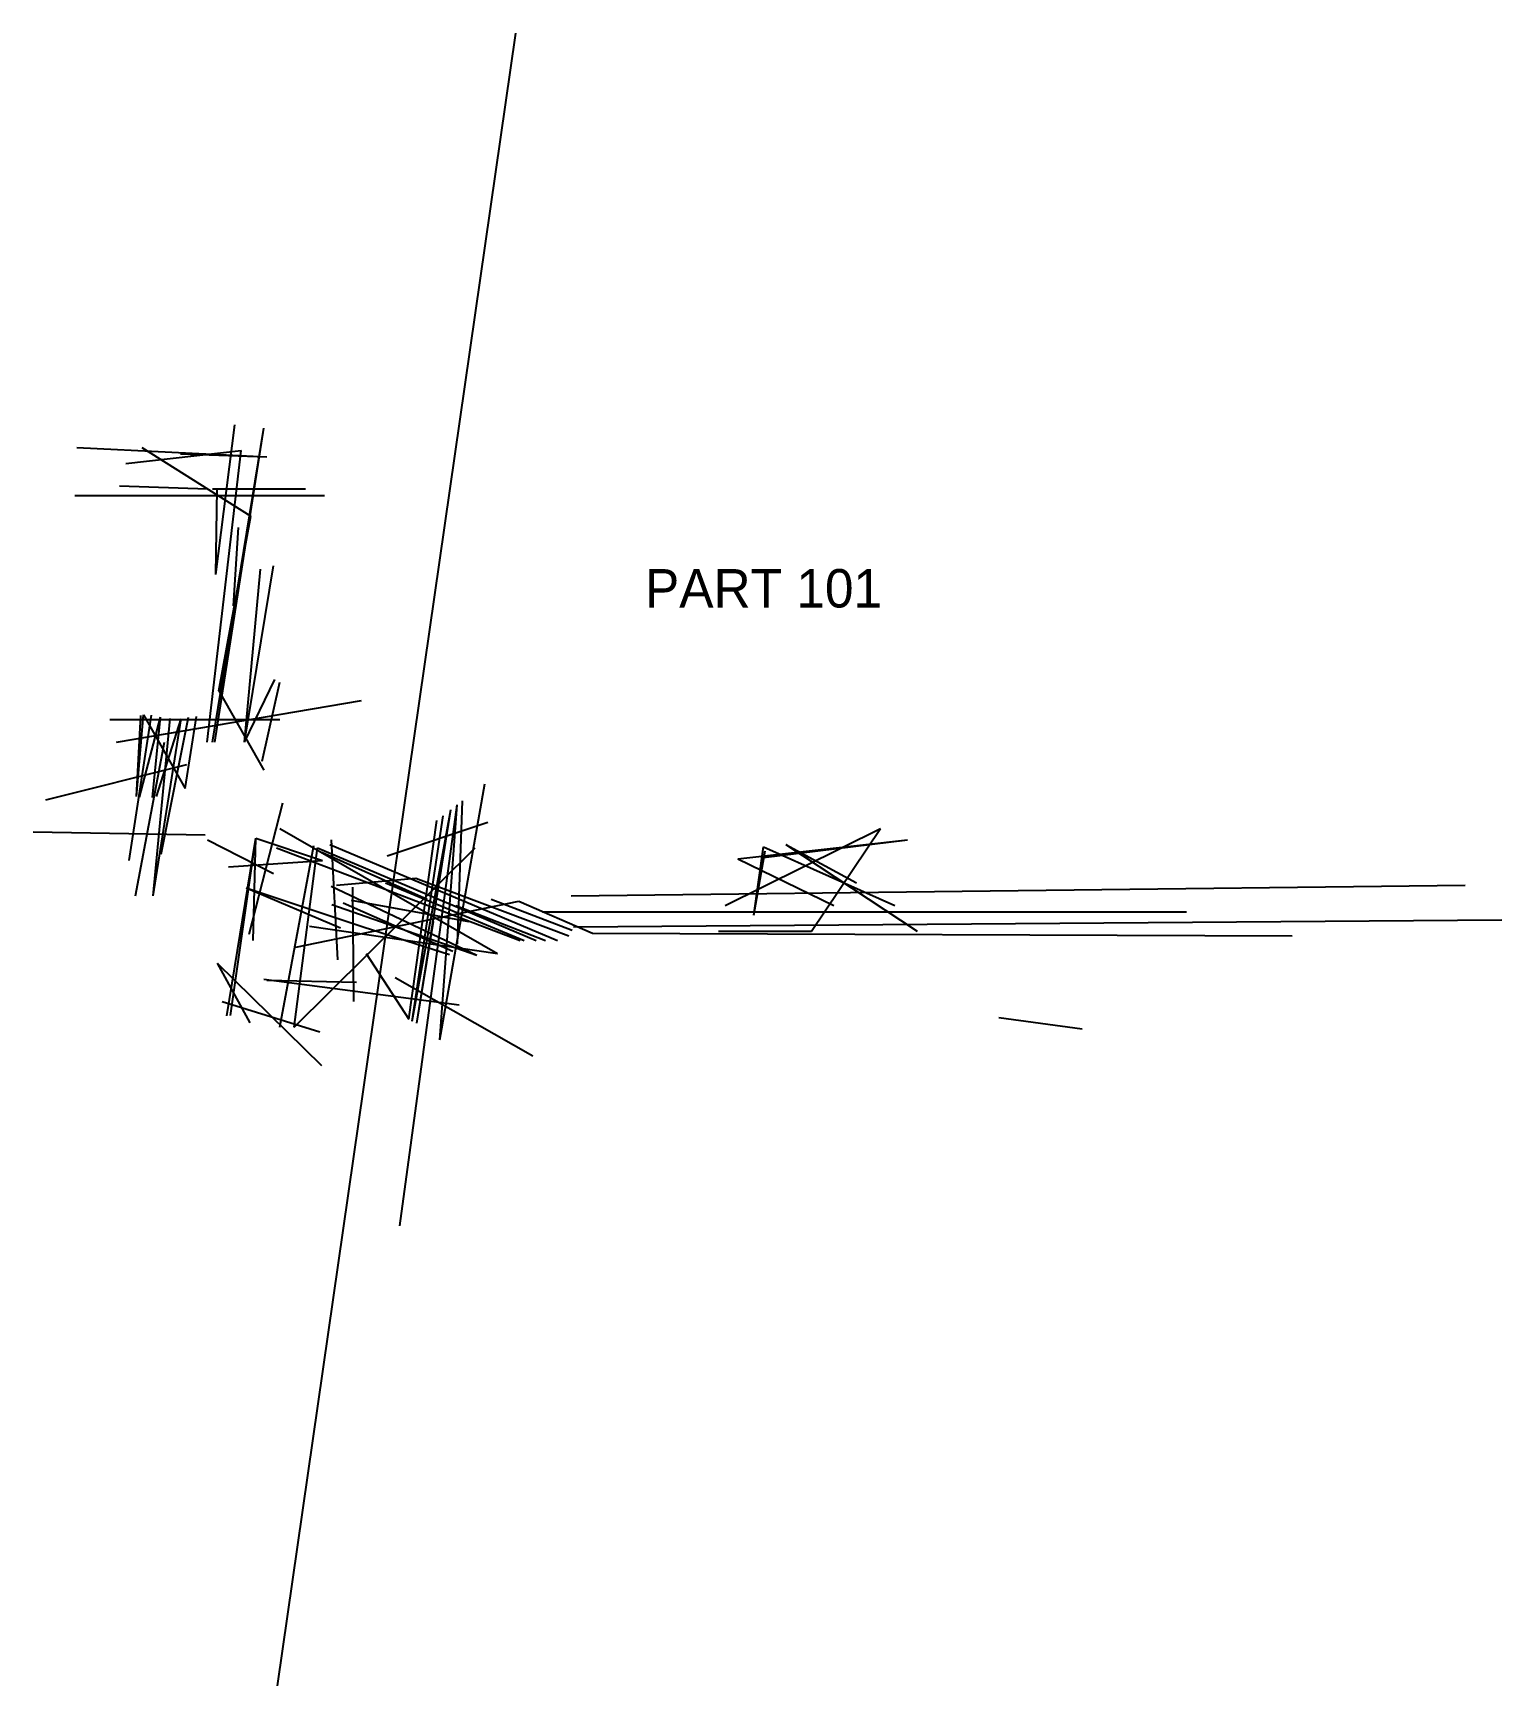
# Model space of a CAD drawing. Header units: millimetres. Extents: x 44 to 502, y 615 to 1131.
import ezdxf

# ---------------------------------------------------------------- set-up
doc = ezdxf.new("R2010")
doc.units = ezdxf.units.MM
doc.layers.add('ANNOTATIONS', color=3, linetype='Continuous')
doc.layers.add('GEOMETRY', color=7, linetype='Continuous')

msp = doc.modelspace()

# ---------------------------------------------------------------- linework, layer by layer
at = {"layer": 'GEOMETRY'}
for p, q in [((120.33, 615.33), (194.67, 1131.33)), ((100, 910), (116, 1008)), ((100.75, 910), (116, 1008)), ((101, 962.33), (107, 1009)), ((57.67, 1002), (117, 999)), ((78, 1002), (112, 980.5)), ((73, 997), (109, 1001)), ((90, 1000), (117, 999)), ((98.33, 910), (109, 1001)), ((57, 987), (135, 987)), ((71, 990), (98.5, 989)), ((100, 989), (129, 989)), ((101, 962.33), (101.5, 989)), ((102, 926), (112, 980.5)), ((108, 977), (106.5, 952.5)), ((110, 910), (119, 965)), ((110, 910), (115, 964)), ((110, 910), (119.5, 929.5)), ((102, 926), (116, 901.25)), ((115.5, 904), (121, 928.67)), ((70, 910), (146.5, 923)), ((76.33, 893), (78.5, 918.5)), ((78.5, 918.5), (91.5, 895.5)), ((68, 917), (121, 917)), ((74, 873), (81, 918.4)), ((76.33, 893), (77.67, 918.33)), ((77.25, 892.75), (83.75, 917.75)), ((81.33, 892.67), (83.75, 917.75)), ((81.5, 862), (86.8, 917.4)), ((81.5, 862), (90.25, 917.25)), ((82.5, 893), (90.25, 917.25)), ((84, 875), (92.5, 917.75)), ((91.5, 895.5), (95, 918)), ((76, 862), (85, 910)), ((48, 892), (92, 903)), ((171, 817), (185, 897)), ((111.5, 850), (122, 891)), ((158.5, 759), (176.4, 890.4)), ((162.33, 822.83), (174.4, 888.8)), ((163.75, 822.25), (174.4, 888.8)), ((171, 817), (176.4, 890.4)), ((176.5, 847), (178, 891.67)), ((121, 883), (189, 844)), ((154.5, 874.5), (186, 885)), ((161.25, 823.5), (170, 885.5)), ((162.33, 822.83), (172, 887)), ((260, 859), (308.5, 883)), ((287, 851), (308.5, 883)), ((44, 882), (97.67, 881)), ((98.5, 879.5), (119, 869)), ((104.5, 824.5), (113.5, 880)), ((105.67, 824.67), (113.5, 880)), ((112.67, 848), (113.5, 880)), ((113.5, 880), (134.33, 873)), ((121, 821), (131.67, 877.67)), ((136.67, 878), (207.67, 848)), ((137, 879.5), (139, 842)), ((264, 873.5), (317, 879.5)), ((269, 856), (272, 877.33)), ((272, 874), (317, 879.5)), ((272, 877.33), (313, 859)), ((279, 878), (301, 866)), ((279, 878), (320, 851)), ((105, 871), (134.33, 873)), ((120, 877), (196, 848)), ((125.5, 821), (182, 877)), ((125.5, 821), (132.75, 877)), ((132.75, 877), (201, 848)), ((134.17, 875.67), (167, 861)), ((264, 873.5), (294, 859)), ((269, 856), (272.5, 876)), ((138.67, 865.33), (163.5, 867.5)), ((163.5, 867.5), (211.25, 849.5)), ((110.5, 864.5), (147, 852.33)), ((110.5, 864.5), (140, 852)), ((137, 865), (182.5, 843.5)), ((143.67, 864.67), (144, 829)), ((154, 866), (197.33, 848)), ((212, 862), (491, 865.33)), ((126, 846), (195.67, 860.33)), ((137.25, 859.25), (182.5, 843.5)), ((140.8, 859.8), (175, 844.75)), ((143.33, 860.67), (180, 854)), ((176, 859), (204, 848)), ((187, 861), (212.25, 851.25)), ((195.67, 860.33), (218.67, 850.33)), ((203, 857), (404, 857)), ((130.25, 852.5), (189, 844)), ((147, 852.33), (174, 843.67)), ((163.75, 822.25), (169, 854)), ((212.67, 852.33), (502.5, 854.5)), ((218.67, 850.33), (437, 849.5)), ((258, 851), (287, 851)), ((148, 844), (161.25, 823.5)), ((101.5, 841), (134, 809)), ((101.5, 841), (111.67, 822.33)), ((116, 836), (177, 828)), ((157, 836.5), (200, 812)), ((117, 835.67), (145, 835)), ((103, 829), (133.5, 819.5)), ((345.5, 824), (371.5, 820.5))]:
    msp.add_line(p, q, dxfattribs=at)

# ---------------------------------------------------------------- texts
at = {"layer": 'ANNOTATIONS'}
msp.add_text('PART 101', height=12, dxfattribs=at).set_placement((235, 952))

doc.saveas('drawing.dxf')
